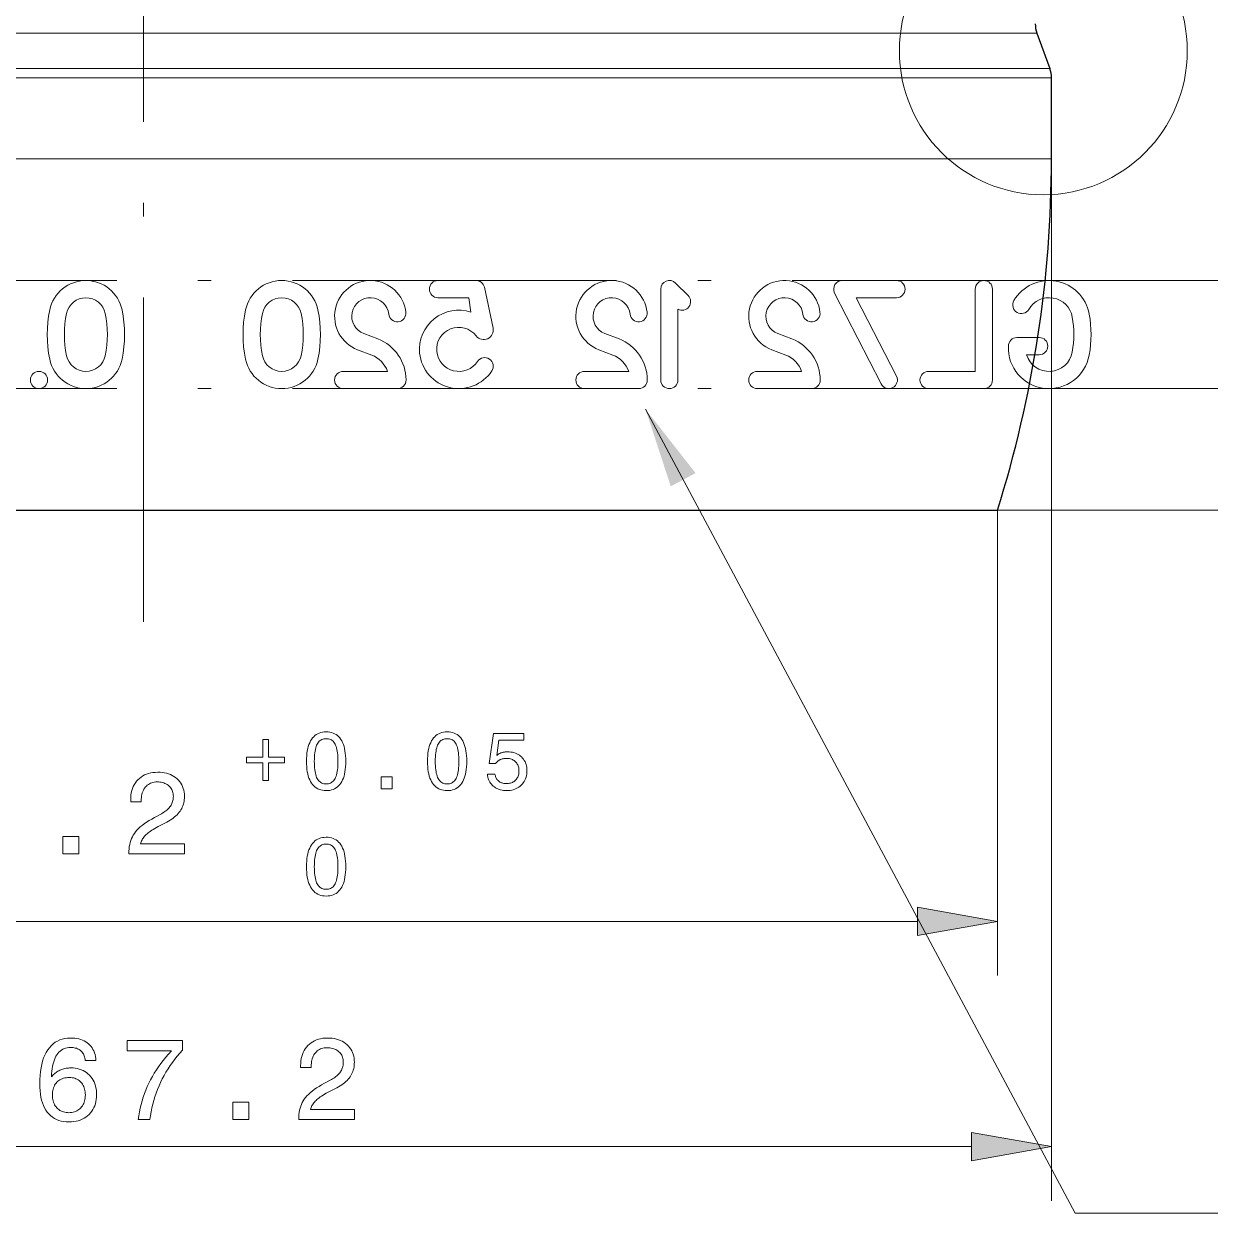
# Model space of a CAD drawing. Extents: x 0 to 297, y 0 to 420.
# Drawn here: x 96.94 to 140.85, y 100.97 to 144.99 of the extents above; entities that cross this region are included whole.
import ezdxf

# ---------------------------------------------------------------- set-up
doc = ezdxf.new("R2010")
doc.units = 0
doc.linetypes.add('DASHDOT', pattern=[18.5, 12, -3, 0.5, -3])

msp = doc.modelspace()

# ---------------------------------------------------------------- linework, layer by layer
at = {"color": 7, "linetype": 'DASHDOT', "lineweight": 13}
for p, q in [((101.375, 122.861), (101.375, 371.418)), ((69.882, 135.49), (131.236, 135.49)), ((69.882, 131.49), (131.426, 131.49))]:
    msp.add_line(p, q, dxfattribs=at)
at = {"color": 7, "lineweight": 13}
for p, q in [((130.388, 144.647), (68.315, 144.647)), ((130.809, 143.332), (67.835, 143.332)), ((130.862, 142.99), (67.775, 142.99)), ((130.862, 139.99), (67.775, 139.99)), ((134.975, 139.99), (134.975, 101.438)), ((72.729, 111.773), (130.021, 111.773)), ((70.729, 103.438), (132.021, 103.438))]:
    msp.add_line(p, q, dxfattribs=at)
at = {"color": 7, "lineweight": 13, "ltscale": 0.10118}
msp.add_line((134.435, 144.647), (130.388, 144.647), dxfattribs=at)
at = {"color": 7, "lineweight": 30, "ltscale": 0.035}
msp.add_line((134.435, 144.647), (134.915, 143.332), dxfattribs=at)
at = {"color": 7, "lineweight": 13, "ltscale": 0.102646}
msp.add_line((134.915, 143.332), (130.809, 143.332), dxfattribs=at)
at = {"color": 7, "lineweight": 13, "ltscale": 0.102831}
for p, q in [((134.975, 142.99), (130.862, 142.99)), ((134.975, 139.99), (130.862, 139.99))]:
    msp.add_line(p, q, dxfattribs=at)
at = {"color": 7, "lineweight": 30, "ltscale": 0.075}
msp.add_line((134.975, 139.99), (134.975, 142.99), dxfattribs=at)
at = {"color": 7, "lineweight": 13, "ltscale": 0.035206}
msp.add_line((112.271, 135.49), (113.679, 135.49), dxfattribs=at)
at = {"color": 7, "lineweight": 13, "ltscale": 0.038515}
msp.add_line((113.99, 135.238), (114.311, 133.731), dxfattribs=at)
at = {"color": 7, "lineweight": 13, "ltscale": 0.084102}
for p, q in [((120.518, 131.808), (120.518, 135.172)), ((132.793, 135.172), (132.793, 131.808))]:
    msp.add_line(p, q, dxfattribs=at)
at = {"color": 7, "lineweight": 13, "ltscale": 0.016542}
msp.add_line((121.061, 135.396), (121.529, 134.929), dxfattribs=at)
at = {"color": 7, "lineweight": 13, "ltscale": 0.05022}
msp.add_line((129.242, 135.49), (127.234, 135.49), dxfattribs=at)
at = {"color": 5, "lineweight": 13}
for p, q in [((131.236, 135.49), (161.894, 135.49)), ((131.426, 131.49), (161.894, 131.49))]:
    msp.add_line(p, q, dxfattribs=at)
at = {"color": 7, "lineweight": 13, "ltscale": 0.076154}
msp.add_line((132.157, 135.172), (132.157, 132.126), dxfattribs=at)
at = {"color": 7, "lineweight": 13, "ltscale": 0.028398}
msp.add_line((112.271, 134.854), (113.407, 134.854), dxfattribs=at)
at = {"color": 7, "lineweight": 13, "ltscale": 0.01351}
msp.add_line((113.407, 134.854), (113.49, 134.32), dxfattribs=at)
at = {"color": 7, "lineweight": 13, "ltscale": 0.094479}
msp.add_line((126.951, 135.027), (128.673, 131.663), dxfattribs=at)
at = {"color": 7, "lineweight": 13, "ltscale": 0.081481}
msp.add_line((127.754, 134.854), (129.239, 131.952), dxfattribs=at)
at = {"color": 7, "lineweight": 13, "ltscale": 0.037222}
msp.add_line((129.242, 134.854), (127.754, 134.854), dxfattribs=at)
at = {"color": 7, "lineweight": 13, "ltscale": 0.065395}
msp.add_line((121.154, 131.808), (121.154, 134.423), dxfattribs=at)
at = {"color": 7, "lineweight": 13, "ltscale": 0.013963}
for p, q in [((110.045, 133.325), (109.523, 133.524)), ((118.973, 133.325), (118.451, 133.524)), ((125.37, 133.325), (124.849, 133.524)), ((109.819, 132.731), (109.297, 132.93)), ((118.746, 132.731), (118.224, 132.93)), ((125.144, 132.731), (124.622, 132.93))]:
    msp.add_line(p, q, dxfattribs=at)
at = {"color": 7, "lineweight": 13, "ltscale": 0.020622}
msp.add_line((134.523, 133.38), (133.698, 133.38), dxfattribs=at)
at = {"color": 7, "lineweight": 13, "ltscale": 0.011731}
msp.add_line((134.523, 132.744), (134.054, 132.744), dxfattribs=at)
at = {"color": 7, "lineweight": 13, "ltscale": 0.040951}
for p, q in [((108.764, 132.126), (110.402, 132.126)), ((117.691, 132.126), (119.33, 132.126))]:
    msp.add_line(p, q, dxfattribs=at)
at = {"color": 7, "lineweight": 13, "ltscale": 0.040952}
msp.add_line((124.089, 132.126), (125.727, 132.126), dxfattribs=at)
at = {"color": 7, "lineweight": 13, "ltscale": 0.043213}
msp.add_line((132.157, 132.126), (130.428, 132.126), dxfattribs=at)
at = {"color": 7, "lineweight": 13, "ltscale": 0.050213}
for p, q in [((110.773, 131.49), (108.764, 131.49)), ((119.7, 131.49), (117.691, 131.49))]:
    msp.add_line(p, q, dxfattribs=at)
at = {"color": 7, "lineweight": 13, "ltscale": 0.050214}
msp.add_line((126.098, 131.49), (124.089, 131.49), dxfattribs=at)
at = {"color": 7, "lineweight": 13, "ltscale": 0.051162}
msp.add_line((132.475, 131.49), (130.428, 131.49), dxfattribs=at)
at = {"color": 5, "lineweight": 13, "ltscale": 0.455863}
msp.add_line((131.426, 131.49), (149.661, 131.49), dxfattribs=at)
at = {"color": 7, "lineweight": 30}
msp.add_line((69.775, 126.99), (132.975, 126.99), dxfattribs=at)
at = {"color": 7, "lineweight": 13, "ltscale": 0.430415}
msp.add_line((132.975, 126.99), (132.975, 109.773), dxfattribs=at)
at = {"color": 5, "lineweight": 13, "ltscale": 0.417149}
msp.add_line((132.975, 126.99), (149.661, 126.99), dxfattribs=at)
at = {"color": 7, "lineweight": 13}
msp.add_lwpolyline([(119.953, 130.724), (135.851, 100.974), (164.203, 100.974)], dxfattribs=at)
for points in [[(105.789, 118.51), (106, 118.51), (106, 117.855), (106.596, 117.855), (106.596, 117.646), (106, 117.646), (106, 116.99), (105.789, 116.99), (105.789, 117.646), (105.19, 117.646), (105.19, 117.855), (105.789, 117.855)], [(107.405, 117.697), (107.407, 117.801), (107.412, 117.9), (107.422, 117.994), (107.435, 118.083), (107.452, 118.166), (107.472, 118.245), (107.496, 118.318), (107.524, 118.387), (107.556, 118.45), (107.591, 118.508), (107.63, 118.561), (107.672, 118.608), (107.718, 118.65), (107.767, 118.686), (107.819, 118.717), (107.875, 118.742), (107.934, 118.761), (107.997, 118.775), (108.063, 118.783), (108.133, 118.786), (108.203, 118.784), (108.269, 118.775), (108.332, 118.761), (108.392, 118.742), (108.447, 118.717), (108.5, 118.687), (108.549, 118.651), (108.594, 118.61), (108.636, 118.563), (108.675, 118.51), (108.71, 118.452), (108.741, 118.389), (108.769, 118.321), (108.793, 118.248), (108.813, 118.169), (108.829, 118.085), (108.842, 117.996), (108.851, 117.902), (108.857, 117.802), (108.859, 117.697), (108.857, 117.593), (108.851, 117.493), (108.842, 117.399), (108.829, 117.31), (108.813, 117.227), (108.793, 117.148), (108.769, 117.075), (108.741, 117.007), (108.71, 116.944), (108.675, 116.887), (108.636, 116.835), (108.594, 116.788), (108.549, 116.747), (108.5, 116.711), (108.447, 116.681), (108.392, 116.656), (108.332, 116.637), (108.269, 116.623), (108.203, 116.615), (108.133, 116.612), (108.063, 116.615), (107.997, 116.624), (107.934, 116.637), (107.875, 116.657), (107.819, 116.681), (107.767, 116.712), (107.718, 116.748), (107.672, 116.789), (107.63, 116.836), (107.591, 116.888), (107.556, 116.946), (107.524, 117.009), (107.496, 117.077), (107.472, 117.15), (107.452, 117.229), (107.435, 117.312), (107.422, 117.401), (107.412, 117.494), (107.407, 117.593)], [(107.694, 117.697), (107.695, 117.613), (107.699, 117.533), (107.704, 117.458), (107.711, 117.387), (107.721, 117.321), (107.733, 117.26), (107.746, 117.204), (107.762, 117.152), (107.78, 117.104), (107.801, 117.062), (107.823, 117.024), (107.848, 116.989), (107.875, 116.959), (107.905, 116.933), (107.937, 116.911), (107.971, 116.893), (108.008, 116.879), (108.047, 116.868), (108.089, 116.862), (108.133, 116.86), (108.177, 116.862), (108.219, 116.868), (108.258, 116.878), (108.295, 116.892), (108.329, 116.91), (108.361, 116.932), (108.39, 116.958), (108.417, 116.988), (108.442, 117.022), (108.464, 117.06), (108.484, 117.102), (108.501, 117.149), (108.517, 117.201), (108.53, 117.257), (108.542, 117.319), (108.551, 117.385), (108.559, 117.456), (108.564, 117.531), (108.567, 117.612), (108.568, 117.697), (108.567, 117.783), (108.564, 117.863), (108.559, 117.939), (108.551, 118.01), (108.542, 118.077), (108.53, 118.138), (108.517, 118.195), (108.501, 118.247), (108.484, 118.294), (108.464, 118.336), (108.442, 118.374), (108.417, 118.408), (108.39, 118.438), (108.361, 118.464), (108.329, 118.486), (108.295, 118.504), (108.258, 118.517), (108.219, 118.527), (108.177, 118.533), (108.133, 118.535), (108.089, 118.533), (108.047, 118.527), (108.008, 118.517), (107.971, 118.503), (107.937, 118.485), (107.905, 118.463), (107.875, 118.437), (107.848, 118.406), (107.823, 118.372), (107.801, 118.334), (107.78, 118.291), (107.762, 118.244), (107.746, 118.192), (107.733, 118.135), (107.721, 118.074), (107.711, 118.008), (107.704, 117.937), (107.699, 117.862), (107.695, 117.782)], [(111.882, 117.697), (111.884, 117.801), (111.89, 117.9), (111.899, 117.994), (111.912, 118.083), (111.929, 118.166), (111.949, 118.245), (111.974, 118.318), (112.001, 118.387), (112.033, 118.45), (112.068, 118.508), (112.107, 118.561), (112.15, 118.608), (112.195, 118.65), (112.244, 118.686), (112.297, 118.717), (112.353, 118.742), (112.412, 118.761), (112.475, 118.775), (112.541, 118.783), (112.61, 118.786), (112.68, 118.784), (112.746, 118.775), (112.809, 118.761), (112.869, 118.742), (112.925, 118.717), (112.977, 118.687), (113.026, 118.651), (113.072, 118.61), (113.114, 118.563), (113.152, 118.51), (113.187, 118.452), (113.219, 118.389), (113.246, 118.321), (113.27, 118.248), (113.29, 118.169), (113.307, 118.085), (113.32, 117.996), (113.329, 117.902), (113.334, 117.802), (113.336, 117.697), (113.334, 117.593), (113.329, 117.493), (113.32, 117.399), (113.307, 117.31), (113.29, 117.227), (113.27, 117.148), (113.246, 117.075), (113.219, 117.007), (113.187, 116.944), (113.152, 116.887), (113.114, 116.835), (113.072, 116.788), (113.026, 116.747), (112.977, 116.711), (112.925, 116.681), (112.869, 116.656), (112.809, 116.637), (112.746, 116.623), (112.68, 116.615), (112.61, 116.612), (112.541, 116.615), (112.475, 116.624), (112.412, 116.637), (112.353, 116.657), (112.297, 116.681), (112.244, 116.712), (112.195, 116.748), (112.15, 116.789), (112.107, 116.836), (112.068, 116.888), (112.033, 116.946), (112.001, 117.009), (111.974, 117.077), (111.949, 117.15), (111.929, 117.229), (111.912, 117.312), (111.899, 117.401), (111.89, 117.494), (111.884, 117.593)], [(112.172, 117.697), (112.173, 117.613), (112.176, 117.533), (112.181, 117.458), (112.189, 117.387), (112.198, 117.321), (112.21, 117.26), (112.224, 117.204), (112.24, 117.152), (112.258, 117.104), (112.278, 117.062), (112.3, 117.024), (112.325, 116.989), (112.353, 116.959), (112.382, 116.933), (112.414, 116.911), (112.449, 116.893), (112.485, 116.879), (112.525, 116.868), (112.566, 116.862), (112.61, 116.86), (112.654, 116.862), (112.696, 116.868), (112.735, 116.878), (112.772, 116.892), (112.807, 116.91), (112.838, 116.932), (112.868, 116.958), (112.895, 116.988), (112.919, 117.022), (112.941, 117.06), (112.961, 117.102), (112.979, 117.149), (112.994, 117.201), (113.008, 117.257), (113.019, 117.319), (113.029, 117.385), (113.036, 117.456), (113.041, 117.531), (113.044, 117.612), (113.045, 117.697), (113.044, 117.783), (113.041, 117.863), (113.036, 117.939), (113.029, 118.01), (113.019, 118.077), (113.008, 118.138), (112.994, 118.195), (112.979, 118.247), (112.961, 118.294), (112.941, 118.336), (112.919, 118.374), (112.895, 118.408), (112.868, 118.438), (112.838, 118.464), (112.807, 118.486), (112.772, 118.504), (112.735, 118.517), (112.696, 118.527), (112.654, 118.533), (112.61, 118.535), (112.566, 118.533), (112.525, 118.527), (112.485, 118.517), (112.449, 118.503), (112.414, 118.485), (112.382, 118.463), (112.353, 118.437), (112.325, 118.406), (112.3, 118.372), (112.278, 118.334), (112.258, 118.291), (112.24, 118.244), (112.224, 118.192), (112.21, 118.135), (112.198, 118.074), (112.189, 118.008), (112.181, 117.937), (112.176, 117.862), (112.173, 117.782)], [(114.101, 117.22), (114.381, 117.22), (114.387, 117.188), (114.394, 117.158), (114.404, 117.129), (114.415, 117.101), (114.428, 117.075), (114.442, 117.05), (114.458, 117.026), (114.476, 117.004), (114.496, 116.984), (114.517, 116.964), (114.54, 116.947), (114.564, 116.931), (114.59, 116.917), (114.616, 116.905), (114.644, 116.895), (114.673, 116.887), (114.703, 116.881), (114.735, 116.876), (114.768, 116.873), (114.802, 116.872), (114.843, 116.874), (114.883, 116.877), (114.921, 116.884), (114.957, 116.893), (114.992, 116.904), (115.025, 116.918), (115.056, 116.935), (115.086, 116.954), (115.114, 116.976), (115.141, 117.001), (115.165, 117.027), (115.187, 117.055), (115.206, 117.085), (115.223, 117.116), (115.237, 117.149), (115.249, 117.184), (115.258, 117.22), (115.264, 117.258), (115.268, 117.297), (115.269, 117.339), (115.268, 117.38), (115.264, 117.421), (115.258, 117.459), (115.249, 117.496), (115.238, 117.531), (115.224, 117.564), (115.207, 117.595), (115.188, 117.625), (115.167, 117.653), (115.142, 117.679), (115.116, 117.704), (115.088, 117.725), (115.058, 117.744), (115.027, 117.761), (114.994, 117.775), (114.959, 117.786), (114.922, 117.795), (114.884, 117.801), (114.843, 117.805), (114.802, 117.806), (114.777, 117.806), (114.753, 117.804), (114.73, 117.802), (114.707, 117.799), (114.684, 117.794), (114.662, 117.789), (114.641, 117.783), (114.619, 117.775), (114.598, 117.767), (114.578, 117.758), (114.558, 117.747), (114.539, 117.736), (114.52, 117.724), (114.501, 117.711), (114.483, 117.697), (114.466, 117.682), (114.449, 117.666), (114.433, 117.65), (114.417, 117.632), (114.402, 117.613), (114.161, 117.613), (114.326, 118.726), (115.448, 118.726), (115.448, 118.478), (114.529, 118.478), (114.444, 117.913), (114.46, 117.926), (114.476, 117.938), (114.492, 117.95), (114.509, 117.961), (114.526, 117.971), (114.545, 117.981), (114.563, 117.99), (114.582, 117.999), (114.602, 118.006), (114.622, 118.014), (114.643, 118.02), (114.664, 118.026), (114.685, 118.031), (114.707, 118.036), (114.729, 118.04), (114.752, 118.043), (114.775, 118.045), (114.798, 118.047), (114.822, 118.048), (114.846, 118.048), (114.909, 118.046), (114.97, 118.041), (115.028, 118.031), (115.084, 118.018), (115.137, 118), (115.188, 117.979), (115.236, 117.954), (115.282, 117.926), (115.325, 117.893), (115.366, 117.857), (115.403, 117.817), (115.437, 117.775), (115.466, 117.731), (115.492, 117.684), (115.514, 117.635), (115.532, 117.583), (115.545, 117.529), (115.555, 117.473), (115.561, 117.414), (115.563, 117.353), (115.561, 117.288), (115.555, 117.226), (115.544, 117.166), (115.53, 117.109), (115.511, 117.054), (115.488, 117.002), (115.461, 116.952), (115.429, 116.905), (115.394, 116.86), (115.354, 116.818), (115.311, 116.779), (115.266, 116.744), (115.218, 116.713), (115.167, 116.686), (115.114, 116.664), (115.058, 116.645), (115, 116.631), (114.939, 116.621), (114.876, 116.615), (114.81, 116.612), (114.752, 116.614), (114.696, 116.619), (114.642, 116.628), (114.589, 116.639), (114.539, 116.654), (114.491, 116.673), (114.445, 116.695), (114.4, 116.72), (114.358, 116.748), (114.318, 116.78), (114.281, 116.815), (114.247, 116.851), (114.217, 116.89), (114.19, 116.931), (114.166, 116.974), (114.146, 117.019), (114.129, 117.066), (114.116, 117.116), (114.107, 117.167)], [(100.828, 114.273), (100.828, 114.286), (100.83, 114.373), (100.837, 114.458), (100.847, 114.539), (100.861, 114.618), (100.88, 114.694), (100.903, 114.767), (100.929, 114.837), (100.96, 114.904), (100.996, 114.968), (101.035, 115.029), (101.079, 115.088), (101.131, 115.148), (101.189, 115.207), (101.253, 115.267), (101.325, 115.326), (101.403, 115.385), (101.487, 115.444), (101.579, 115.503), (101.677, 115.561), (101.781, 115.62), (102.036, 115.759), (102.081, 115.784), (102.123, 115.81), (102.163, 115.837), (102.2, 115.864), (102.235, 115.891), (102.267, 115.92), (102.297, 115.948), (102.324, 115.978), (102.349, 116.008), (102.371, 116.039), (102.391, 116.07), (102.409, 116.103), (102.425, 116.136), (102.439, 116.171), (102.451, 116.207), (102.46, 116.244), (102.467, 116.282), (102.473, 116.321), (102.476, 116.361), (102.477, 116.402), (102.475, 116.449), (102.47, 116.494), (102.462, 116.537), (102.451, 116.578), (102.436, 116.618), (102.418, 116.655), (102.397, 116.691), (102.372, 116.725), (102.345, 116.757), (102.313, 116.787), (102.28, 116.815), (102.244, 116.84), (102.205, 116.862), (102.165, 116.881), (102.122, 116.897), (102.078, 116.91), (102.031, 116.92), (101.981, 116.928), (101.93, 116.932), (101.876, 116.934), (101.823, 116.932), (101.772, 116.926), (101.723, 116.917), (101.677, 116.904), (101.633, 116.887), (101.591, 116.867), (101.552, 116.843), (101.514, 116.815), (101.48, 116.783), (101.447, 116.748), (101.417, 116.71), (101.39, 116.668), (101.367, 116.624), (101.346, 116.577), (101.329, 116.528), (101.315, 116.475), (101.304, 116.42), (101.296, 116.362), (101.292, 116.301), (101.29, 116.238), (101.29, 116.202), (100.898, 116.202), (100.898, 116.263), (100.901, 116.356), (100.909, 116.445), (100.922, 116.53), (100.941, 116.611), (100.965, 116.688), (100.995, 116.761), (101.03, 116.831), (101.071, 116.896), (101.116, 116.957), (101.168, 117.015), (101.224, 117.067), (101.283, 117.115), (101.347, 117.156), (101.414, 117.192), (101.485, 117.223), (101.561, 117.248), (101.639, 117.267), (101.722, 117.281), (101.809, 117.289), (101.899, 117.292), (101.986, 117.29), (102.07, 117.282), (102.15, 117.27), (102.226, 117.253), (102.3, 117.23), (102.369, 117.203), (102.436, 117.171), (102.499, 117.134), (102.559, 117.092), (102.615, 117.045), (102.667, 116.994), (102.713, 116.94), (102.754, 116.883), (102.79, 116.823), (102.82, 116.76), (102.844, 116.694), (102.863, 116.625), (102.877, 116.552), (102.885, 116.477), (102.888, 116.398), (102.886, 116.337), (102.882, 116.277), (102.874, 116.219), (102.862, 116.162), (102.848, 116.107), (102.83, 116.054), (102.809, 116.002), (102.785, 115.951), (102.758, 115.903), (102.728, 115.855), (102.694, 115.809), (102.657, 115.765), (102.616, 115.721), (102.573, 115.679), (102.525, 115.638), (102.475, 115.598), (102.421, 115.56), (102.363, 115.522), (102.303, 115.486), (102.239, 115.451), (101.986, 115.323), (101.916, 115.286), (101.85, 115.249), (101.788, 115.214), (101.73, 115.179), (101.676, 115.144), (101.626, 115.111), (101.581, 115.078), (101.539, 115.046), (101.502, 115.014), (101.468, 114.983), (101.438, 114.953), (101.41, 114.921), (101.383, 114.889), (101.359, 114.856), (101.338, 114.823), (101.318, 114.788), (101.3, 114.753), (101.285, 114.718), (101.272, 114.681), (101.26, 114.644), (102.888, 114.644), (102.888, 114.273)], [(110.163, 116.673), (110.163, 117.123), (110.581, 117.123), (110.581, 116.673)], [(98.385, 114.273), (98.385, 114.916), (98.981, 114.916), (98.981, 114.273)], [(107.405, 113.797), (107.407, 113.901), (107.412, 114), (107.422, 114.094), (107.435, 114.183), (107.452, 114.266), (107.472, 114.345), (107.496, 114.418), (107.524, 114.487), (107.556, 114.55), (107.591, 114.608), (107.63, 114.661), (107.672, 114.708), (107.718, 114.75), (107.767, 114.786), (107.819, 114.817), (107.875, 114.842), (107.934, 114.861), (107.997, 114.875), (108.063, 114.883), (108.133, 114.886), (108.203, 114.884), (108.269, 114.875), (108.332, 114.861), (108.392, 114.842), (108.447, 114.817), (108.5, 114.787), (108.549, 114.751), (108.594, 114.71), (108.636, 114.663), (108.675, 114.61), (108.71, 114.553), (108.741, 114.489), (108.769, 114.421), (108.793, 114.348), (108.813, 114.269), (108.829, 114.185), (108.842, 114.096), (108.851, 114.002), (108.857, 113.902), (108.859, 113.797), (108.857, 113.693), (108.851, 113.593), (108.842, 113.499), (108.829, 113.41), (108.813, 113.327), (108.793, 113.248), (108.769, 113.175), (108.741, 113.107), (108.71, 113.044), (108.675, 112.987), (108.636, 112.935), (108.594, 112.888), (108.549, 112.847), (108.5, 112.811), (108.447, 112.781), (108.392, 112.756), (108.332, 112.737), (108.269, 112.723), (108.203, 112.715), (108.133, 112.712), (108.063, 112.715), (107.997, 112.724), (107.934, 112.737), (107.875, 112.757), (107.819, 112.781), (107.767, 112.812), (107.718, 112.848), (107.672, 112.889), (107.63, 112.936), (107.591, 112.988), (107.556, 113.046), (107.524, 113.109), (107.496, 113.177), (107.472, 113.25), (107.452, 113.329), (107.435, 113.412), (107.422, 113.501), (107.412, 113.594), (107.407, 113.693)], [(107.694, 113.797), (107.695, 113.713), (107.699, 113.633), (107.704, 113.558), (107.711, 113.487), (107.721, 113.421), (107.733, 113.36), (107.746, 113.304), (107.762, 113.252), (107.78, 113.204), (107.801, 113.162), (107.823, 113.124), (107.848, 113.089), (107.875, 113.059), (107.905, 113.033), (107.937, 113.011), (107.971, 112.993), (108.008, 112.979), (108.047, 112.968), (108.089, 112.962), (108.133, 112.96), (108.177, 112.962), (108.219, 112.968), (108.258, 112.978), (108.295, 112.992), (108.329, 113.01), (108.361, 113.032), (108.39, 113.058), (108.417, 113.088), (108.442, 113.122), (108.464, 113.16), (108.484, 113.202), (108.501, 113.249), (108.517, 113.301), (108.53, 113.357), (108.542, 113.419), (108.551, 113.485), (108.559, 113.556), (108.564, 113.631), (108.567, 113.712), (108.568, 113.797), (108.567, 113.883), (108.564, 113.963), (108.559, 114.039), (108.551, 114.111), (108.542, 114.177), (108.53, 114.238), (108.517, 114.295), (108.501, 114.347), (108.484, 114.394), (108.464, 114.436), (108.442, 114.474), (108.417, 114.508), (108.39, 114.538), (108.361, 114.564), (108.329, 114.586), (108.295, 114.604), (108.258, 114.617), (108.219, 114.627), (108.177, 114.633), (108.133, 114.635), (108.089, 114.633), (108.047, 114.627), (108.008, 114.617), (107.971, 114.603), (107.937, 114.585), (107.905, 114.563), (107.875, 114.537), (107.848, 114.506), (107.823, 114.472), (107.801, 114.434), (107.78, 114.391), (107.762, 114.344), (107.746, 114.292), (107.733, 114.235), (107.721, 114.174), (107.711, 114.108), (107.704, 114.037), (107.699, 113.962), (107.695, 113.882)], [(130.021, 111.252), (132.975, 111.773), (130.021, 112.294)], [(99.612, 106.627), (99.216, 106.627), (99.21, 106.672), (99.202, 106.716), (99.191, 106.757), (99.179, 106.796), (99.163, 106.833), (99.146, 106.867), (99.126, 106.9), (99.104, 106.93), (99.08, 106.958), (99.053, 106.984), (99.024, 107.007), (98.994, 107.028), (98.961, 107.047), (98.925, 107.063), (98.888, 107.076), (98.849, 107.087), (98.808, 107.096), (98.765, 107.102), (98.719, 107.106), (98.672, 107.107), (98.607, 107.105), (98.546, 107.096), (98.488, 107.083), (98.433, 107.064), (98.381, 107.04), (98.332, 107.01), (98.287, 106.975), (98.244, 106.935), (98.204, 106.889), (98.168, 106.837), (98.134, 106.781), (98.104, 106.718), (98.076, 106.65), (98.051, 106.577), (98.029, 106.498), (98.01, 106.413), (97.994, 106.323), (97.981, 106.227), (97.971, 106.126), (97.963, 106.019), (97.989, 106.051), (98.016, 106.081), (98.044, 106.11), (98.073, 106.137), (98.104, 106.162), (98.135, 106.186), (98.168, 106.208), (98.201, 106.229), (98.236, 106.248), (98.272, 106.266), (98.309, 106.282), (98.347, 106.296), (98.386, 106.309), (98.425, 106.32), (98.465, 106.329), (98.507, 106.337), (98.549, 106.343), (98.592, 106.347), (98.635, 106.35), (98.68, 106.35), (98.764, 106.348), (98.844, 106.339), (98.921, 106.326), (98.995, 106.307), (99.066, 106.282), (99.134, 106.252), (99.198, 106.217), (99.259, 106.176), (99.317, 106.129), (99.372, 106.077), (99.422, 106.021), (99.467, 105.961), (99.507, 105.898), (99.542, 105.831), (99.571, 105.761), (99.595, 105.687), (99.613, 105.61), (99.627, 105.529), (99.635, 105.445), (99.637, 105.357), (99.634, 105.27), (99.626, 105.185), (99.612, 105.104), (99.592, 105.027), (99.567, 104.952), (99.536, 104.881), (99.499, 104.814), (99.457, 104.75), (99.409, 104.689), (99.356, 104.631), (99.298, 104.578), (99.236, 104.531), (99.171, 104.489), (99.103, 104.452), (99.031, 104.422), (98.955, 104.396), (98.877, 104.377), (98.794, 104.363), (98.708, 104.355), (98.619, 104.352), (98.516, 104.355), (98.418, 104.366), (98.325, 104.385), (98.237, 104.41), (98.154, 104.443), (98.075, 104.483), (98.002, 104.53), (97.934, 104.585), (97.87, 104.647), (97.812, 104.716), (97.758, 104.793), (97.711, 104.875), (97.669, 104.964), (97.632, 105.06), (97.601, 105.162), (97.576, 105.27), (97.556, 105.385), (97.542, 105.506), (97.534, 105.634), (97.531, 105.768), (97.534, 105.926), (97.543, 106.076), (97.558, 106.219), (97.579, 106.355), (97.606, 106.483), (97.639, 106.604), (97.677, 106.718), (97.722, 106.824), (97.773, 106.924), (97.829, 107.016), (97.892, 107.099), (97.958, 107.174), (98.03, 107.241), (98.106, 107.298), (98.188, 107.347), (98.274, 107.387), (98.364, 107.417), (98.46, 107.44), (98.56, 107.453), (98.665, 107.457), (98.749, 107.455), (98.829, 107.448), (98.906, 107.438), (98.979, 107.422), (99.048, 107.403), (99.114, 107.379), (99.176, 107.351), (99.235, 107.318), (99.29, 107.281), (99.341, 107.24), (99.388, 107.195), (99.431, 107.146), (99.47, 107.094), (99.503, 107.038), (99.533, 106.978), (99.558, 106.915), (99.578, 106.848), (99.594, 106.778), (99.605, 106.704)], [(107.117, 104.438), (107.117, 104.451), (107.119, 104.538), (107.126, 104.623), (107.136, 104.705), (107.15, 104.783), (107.169, 104.859), (107.192, 104.932), (107.218, 105.002), (107.249, 105.069), (107.285, 105.133), (107.324, 105.194), (107.369, 105.254), (107.42, 105.313), (107.478, 105.373), (107.542, 105.432), (107.614, 105.491), (107.692, 105.55), (107.776, 105.609), (107.868, 105.668), (107.966, 105.727), (108.07, 105.785), (108.325, 105.924), (108.37, 105.95), (108.412, 105.975), (108.452, 106.002), (108.489, 106.029), (108.524, 106.057), (108.556, 106.085), (108.586, 106.114), (108.613, 106.143), (108.638, 106.173), (108.66, 106.204), (108.681, 106.235), (108.698, 106.268), (108.714, 106.302), (108.728, 106.336), (108.74, 106.372), (108.749, 106.409), (108.756, 106.447), (108.762, 106.486), (108.765, 106.526), (108.766, 106.568), (108.764, 106.614), (108.759, 106.659), (108.751, 106.702), (108.74, 106.743), (108.725, 106.783), (108.707, 106.82), (108.686, 106.856), (108.661, 106.89), (108.634, 106.922), (108.603, 106.952), (108.569, 106.98), (108.533, 107.005), (108.495, 107.027), (108.454, 107.046), (108.411, 107.062), (108.367, 107.075), (108.32, 107.086), (108.27, 107.093), (108.219, 107.097), (108.165, 107.099), (108.112, 107.097), (108.061, 107.091), (108.012, 107.082), (107.966, 107.069), (107.922, 107.052), (107.88, 107.032), (107.841, 107.008), (107.803, 106.98), (107.769, 106.949), (107.736, 106.913), (107.706, 106.875), (107.679, 106.833), (107.656, 106.789), (107.635, 106.743), (107.618, 106.693), (107.604, 106.641), (107.593, 106.585), (107.585, 106.527), (107.581, 106.467), (107.579, 106.403), (107.579, 106.367), (107.187, 106.367), (107.187, 106.428), (107.19, 106.521), (107.198, 106.61), (107.211, 106.695), (107.23, 106.776), (107.254, 106.853), (107.284, 106.927), (107.319, 106.996), (107.36, 107.061), (107.405, 107.123), (107.457, 107.18), (107.513, 107.233), (107.572, 107.28), (107.636, 107.321), (107.703, 107.357), (107.774, 107.388), (107.85, 107.413), (107.928, 107.432), (108.011, 107.446), (108.098, 107.454), (108.188, 107.457), (108.275, 107.455), (108.359, 107.447), (108.439, 107.435), (108.515, 107.418), (108.589, 107.396), (108.658, 107.368), (108.725, 107.336), (108.788, 107.299), (108.848, 107.257), (108.904, 107.211), (108.956, 107.16), (109.002, 107.106), (109.043, 107.049), (109.079, 106.989), (109.109, 106.925), (109.133, 106.859), (109.152, 106.79), (109.166, 106.717), (109.174, 106.642), (109.177, 106.563), (109.175, 106.502), (109.171, 106.442), (109.163, 106.384), (109.151, 106.328), (109.137, 106.273), (109.119, 106.219), (109.098, 106.167), (109.074, 106.117), (109.047, 106.068), (109.017, 106.02), (108.983, 105.974), (108.946, 105.93), (108.905, 105.886), (108.862, 105.844), (108.814, 105.803), (108.764, 105.763), (108.71, 105.725), (108.652, 105.688), (108.592, 105.651), (108.528, 105.617), (108.275, 105.488), (108.205, 105.451), (108.139, 105.414), (108.077, 105.379), (108.019, 105.344), (107.965, 105.309), (107.915, 105.276), (107.87, 105.243), (107.828, 105.211), (107.791, 105.179), (107.757, 105.149), (107.727, 105.118), (107.699, 105.087), (107.672, 105.054), (107.648, 105.022), (107.627, 104.988), (107.607, 104.954), (107.589, 104.919), (107.574, 104.883), (107.561, 104.846), (107.549, 104.809), (109.177, 104.809), (109.177, 104.438)], [(101.174, 104.438), (101.196, 104.582), (101.221, 104.723), (101.251, 104.863), (101.284, 105.001), (101.322, 105.136), (101.364, 105.27), (101.41, 105.401), (101.46, 105.531), (101.514, 105.659), (101.572, 105.784), (101.634, 105.908), (101.701, 106.031), (101.773, 106.153), (101.849, 106.274), (101.93, 106.394), (102.015, 106.513), (102.105, 106.63), (102.2, 106.747), (102.299, 106.862), (102.403, 106.977), (100.763, 106.977), (100.763, 107.371), (102.819, 107.371), (102.819, 107.012), (102.718, 106.9), (102.622, 106.786), (102.53, 106.671), (102.442, 106.554), (102.359, 106.435), (102.28, 106.314), (102.205, 106.192), (102.134, 106.068), (102.067, 105.942), (102.005, 105.815), (101.947, 105.686), (101.893, 105.555), (101.843, 105.422), (101.797, 105.287), (101.756, 105.15), (101.718, 105.012), (101.685, 104.871), (101.656, 104.729), (101.631, 104.584), (101.611, 104.438)], [(99.22, 105.353), (99.218, 105.411), (99.213, 105.466), (99.205, 105.518), (99.194, 105.569), (99.179, 105.617), (99.161, 105.662), (99.14, 105.706), (99.116, 105.746), (99.088, 105.785), (99.058, 105.821), (99.024, 105.854), (98.989, 105.884), (98.951, 105.91), (98.911, 105.933), (98.87, 105.952), (98.826, 105.968), (98.781, 105.98), (98.733, 105.989), (98.683, 105.994), (98.632, 105.996), (98.574, 105.994), (98.519, 105.989), (98.466, 105.981), (98.416, 105.969), (98.368, 105.953), (98.323, 105.934), (98.281, 105.911), (98.241, 105.886), (98.204, 105.856), (98.169, 105.823), (98.137, 105.787), (98.109, 105.749), (98.083, 105.708), (98.062, 105.664), (98.043, 105.618), (98.028, 105.57), (98.016, 105.518), (98.008, 105.464), (98.003, 105.408), (98.001, 105.349), (98.003, 105.29), (98.008, 105.233), (98.016, 105.179), (98.028, 105.128), (98.043, 105.079), (98.061, 105.032), (98.082, 104.988), (98.107, 104.946), (98.135, 104.907), (98.167, 104.87), (98.201, 104.837), (98.238, 104.807), (98.277, 104.78), (98.318, 104.757), (98.362, 104.738), (98.408, 104.722), (98.456, 104.709), (98.506, 104.7), (98.559, 104.695), (98.615, 104.693), (98.668, 104.695), (98.719, 104.701), (98.768, 104.71), (98.814, 104.722), (98.859, 104.739), (98.902, 104.759), (98.942, 104.783), (98.981, 104.81), (99.018, 104.841), (99.052, 104.876), (99.084, 104.913), (99.113, 104.953), (99.138, 104.995), (99.16, 105.04), (99.178, 105.086), (99.193, 105.135), (99.205, 105.186), (99.213, 105.24), (99.218, 105.295)], [(104.674, 104.438), (104.674, 105.081), (105.27, 105.081), (105.27, 104.438)], [(132.021, 102.917), (134.975, 103.438), (132.021, 103.959)]]:
    msp.add_lwpolyline(points, close=True, dxfattribs=at)
for centre, radius in [((134.675, 143.99), 5.328), ((97.503, 131.808), 0.318)]:
    msp.add_circle(centre, radius, dxfattribs=at)
at = {"color": 7, "lineweight": 30}
for centre, radius, start, end in [((135.375, 144.99), 1, 180, 200.0159), ((133.975, 142.99), 1, 0, 20.0159), ((91.725, 139.99), 43.25, 342.5077, 360)]:
    msp.add_arc(centre, radius, start, end, dxfattribs=at)
at = {"color": 7, "lineweight": 13}
for centre, radius, start, end in [((99.24, 134.122), 1.367, 11.7812, 168.2188), ((106.489, 134.122), 1.367, 11.7812, 168.2188), ((109.768, 134.166), 1.323, 6.4074, 249.1141), ((112.271, 135.172), 0.318, 90, 270), ((113.679, 135.172), 0.318, 12.0008, 90), ((118.696, 134.166), 1.323, 6.4074, 249.1141), ((120.836, 135.172), 0.318, 45, 180), ((125.094, 134.166), 1.323, 6.4074, 249.1141), ((127.234, 135.172), 0.318, 90, 207.1056), ((129.242, 135.172), 0.318, 270, 90), ((132.475, 135.172), 0.318, 0, 180), ((134.888, 133.982), 1.508, 10.1845, 149.6553), ((99.24, 134.122), 0.731, 11.7812, 168.2188), ((106.489, 134.122), 0.731, 11.7812, 168.2188), ((109.768, 134.166), 0.687, 6.4074, 249.1141), ((118.696, 134.166), 0.687, 6.4074, 249.1141), ((121.304, 134.704), 0.318, 241.8684, 45), ((125.094, 134.166), 0.687, 6.4074, 249.1141), ((133.861, 134.583), 0.318, 149.6553, 329.6553), ((134.888, 133.982), 0.872, 10.1845, 149.6553), ((102.275, 133.49), 4.467, 168.2188, 191.7812), ((102.275, 133.49), 3.831, 168.2188, 191.7812), ((96.206, 133.49), 3.831, 348.2188, 11.7812), ((96.206, 133.49), 4.467, 348.2188, 11.7812), ((109.523, 133.49), 4.467, 168.2188, 191.7812), ((109.523, 133.49), 3.831, 168.2188, 191.7812), ((103.454, 133.49), 3.831, 348.2188, 11.7812), ((103.454, 133.49), 4.467, 348.2188, 11.7812), ((110.767, 134.279), 0.318, 186.4074, 6.4074), ((113.038, 132.939), 1.453, 71.8926, 185.4978), ((119.695, 134.279), 0.318, 186.4074, 6.4074), ((126.093, 134.279), 0.318, 186.4074, 6.4074), ((132.15, 133.49), 4.29, 349.8155, 10.1845), ((132.15, 133.49), 3.654, 349.8155, 10.1845), ((113.038, 132.939), 0.817, 37.8254, 185.2962), ((113.964, 133.657), 0.354, 217.8254, 12.0008), ((133.697, 133.064), 0.316, 89.8247, 180.4338), ((134.523, 133.062), 0.318, 270, 90), ((109.466, 131.808), 1.624, 0, 69.1141), ((118.394, 131.808), 1.624, 0, 69.1141), ((124.791, 131.808), 1.624, 0, 69.1141), ((134.888, 132.998), 1.508, 177.5549, 349.8155), ((99.24, 132.857), 1.367, 191.7812, 348.2188), ((99.24, 132.857), 0.731, 191.7812, 348.2188), ((106.489, 132.857), 1.367, 191.7812, 348.2188), ((106.489, 132.857), 0.731, 191.7812, 348.2188), ((109.466, 131.808), 0.988, 18.7637, 69.1141), ((113.047, 132.953), 1.463, 186.0168, 326.3116), ((113.047, 132.953), 0.827, 186.2166, 326.3116), ((114, 132.317), 0.318, 326.3116, 146.3116), ((118.394, 131.808), 0.988, 18.7637, 69.1141), ((124.791, 131.808), 0.988, 18.7637, 69.1141), ((134.888, 132.998), 0.872, 196.9015, 349.8155), ((108.764, 131.808), 0.318, 90, 270), ((117.691, 131.808), 0.318, 90, 270), ((124.089, 131.808), 0.318, 90, 270), ((130.428, 131.808), 0.318, 90, 270), ((110.773, 131.808), 0.318, 270, 360), ((119.7, 131.808), 0.318, 270, 360), ((120.836, 131.808), 0.318, 180, 360), ((126.098, 131.808), 0.318, 270, 360), ((128.956, 131.808), 0.318, 207.1056, 27.1056), ((132.475, 131.808), 0.318, 270, 360)]:
    msp.add_arc(centre, radius, start, end, dxfattribs=at)
for points in [[(121.805, 128.363), (119.953, 130.724), (120.886, 127.872)], [(130.021, 111.252), (132.975, 111.773), (130.021, 111.252), (130.021, 112.294)], [(132.021, 102.917), (134.975, 103.438), (132.021, 102.917), (132.021, 103.959)]]:
    msp.add_solid(points, dxfattribs=at)

doc.saveas('drawing.dxf')
